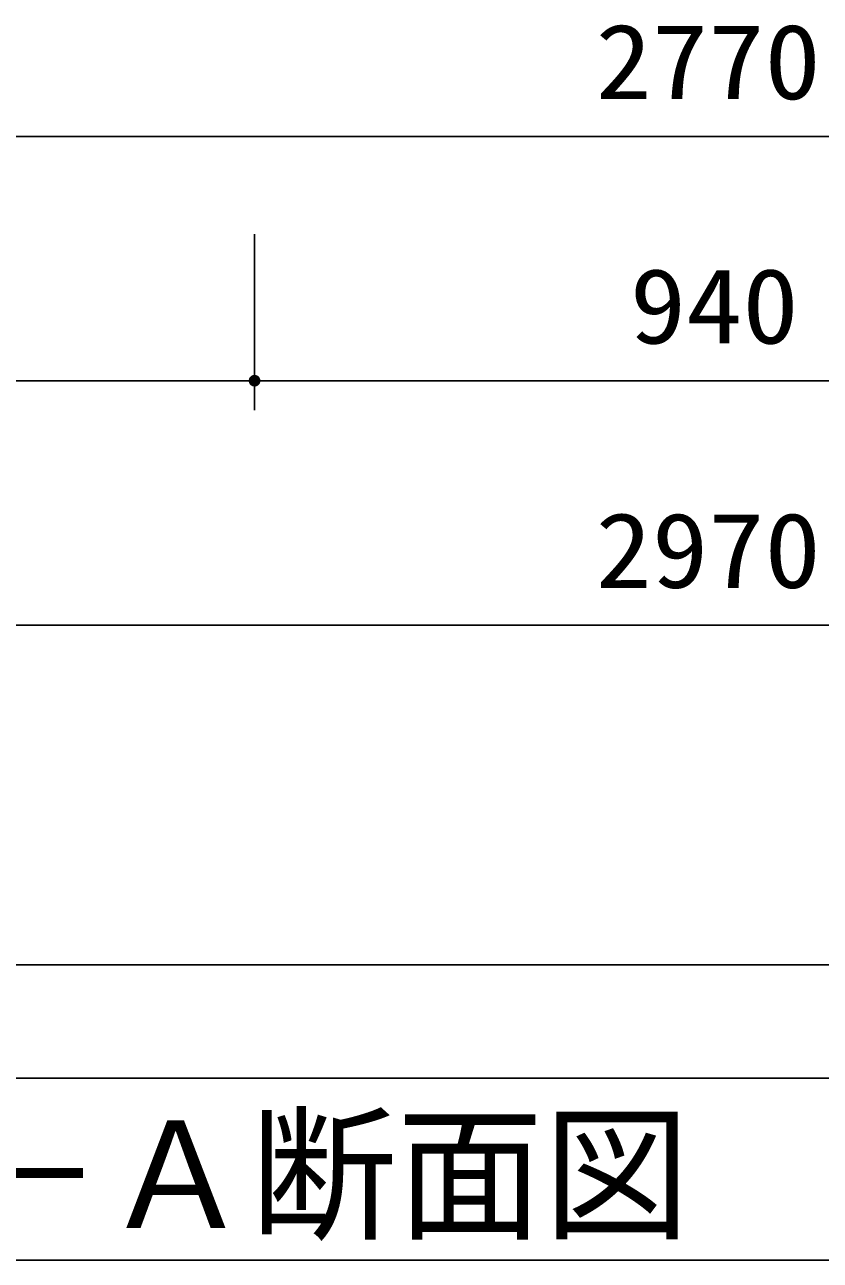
# Model space of a CAD drawing. Units: millimetres, scale not verified. Extents: x -8910 to 8910, y -6308 to 6308.
# Drawn here: x -5541 to -4728, y -4920 to -3655 of the extents above; entities that cross this region are included whole.
import ezdxf
from ezdxf.enums import TextEntityAlignment as Align

# ---------------------------------------------------------------- set-up
doc = ezdxf.new("R2010")
doc.units = ezdxf.units.MM
doc.header["$LTSCALE"] = 30
doc.layers.add('0-3_空気管', color=3, linetype='Continuous', lineweight=25)
doc.layers.add('0-6_製作', color=5, linetype='Continuous', lineweight=25)
doc.styles.add('ＭＳ ゴシック', font='')
doc.styles.get('ＭＳ ゴシック').set_extended_font_data('MS Gothic')

msp = doc.modelspace()

# ---------------------------------------------------------------- linework, layer by layer
at = {"layer": '0-3_空気管'}
msp.add_lwpolyline([(-3812.97, -4733.21), (-5842.3, -4733.21), (-5842.3, -4919.52), (-3812.97, -4919.52)], close=True, dxfattribs=at)
at = {"layer": '0-6_製作', "color": 2}
for p, q in [((-6226.24, -3769.65), (-3456.2, -3769.65)), ((-5306.22, -4049.65), (-5306.22, -3869.65)), ((-6326.24, -4019.65), (-5306.22, -4019.65)), ((-5306.22, -4019.65), (-4366.22, -4019.65)), ((-6326.24, -4269.65), (-3356.2, -4269.65)), ((-6326.24, -4617.37), (-2626.22, -4617.37))]:
    msp.add_line(p, q, dxfattribs=at)
at = {"layer": '0-6_製作'}
for points in [[(-5312.21, -4019.27), (-5306.22, -4019.65), (-5312.22, -4019.65)], [(-5312.22, -4019.65), (-5308.07, -4025.36), (-5312.17, -4020.4)], [(-5312.22, -4019.65), (-5307.34, -4025.54), (-5308.07, -4025.36)], [(-5306.22, -4019.65), (-5307.34, -4025.54), (-5312.22, -4019.65)], [(-5312.11, -4018.53), (-5306.22, -4019.65), (-5312.21, -4019.27)], [(-5311.93, -4017.8), (-5306.22, -4019.65), (-5312.11, -4018.53)], [(-5311.65, -4017.09), (-5306.22, -4019.65), (-5311.93, -4017.8)], [(-5311.29, -4016.43), (-5306.22, -4019.65), (-5311.65, -4017.09)], [(-5310.84, -4015.82), (-5306.22, -4019.65), (-5311.29, -4016.43)], [(-5310.33, -4015.28), (-5306.22, -4019.65), (-5310.84, -4015.82)], [(-5309.75, -4014.8), (-5306.22, -4019.65), (-5310.33, -4015.28)], [(-5309.75, -4014.8), (-5306.22, -4013.65), (-5306.22, -4019.65)], [(-5309.11, -4014.39), (-5306.22, -4013.65), (-5309.75, -4014.8)], [(-5308.43, -4014.07), (-5306.22, -4013.65), (-5309.11, -4014.39)], [(-5307.71, -4013.84), (-5306.22, -4013.65), (-5308.43, -4014.07)], [(-5306.97, -4013.7), (-5306.22, -4013.65), (-5307.71, -4013.84)], [(-5306.22, -4019.65), (-5306.6, -4025.64), (-5307.34, -4025.54)], [(-5306.22, -4019.65), (-5306.22, -4025.65), (-5306.6, -4025.64)], [(-5306.22, -4013.65), (-5300.22, -4019.65), (-5306.22, -4019.65)], [(-5305.84, -4013.66), (-5300.22, -4019.65), (-5306.22, -4013.65)], [(-5306.22, -4019.65), (-5305.47, -4025.6), (-5306.22, -4025.65)], [(-5306.22, -4019.65), (-5304.73, -4025.46), (-5305.47, -4025.6)], [(-5306.22, -4019.65), (-5304.01, -4025.23), (-5304.73, -4025.46)], [(-5306.22, -4019.65), (-5303.33, -4024.91), (-5304.01, -4025.23)], [(-5306.22, -4019.65), (-5302.69, -4024.5), (-5303.33, -4024.91)], [(-5306.22, -4019.65), (-5302.11, -4024.02), (-5302.69, -4024.5)], [(-5300.22, -4019.65), (-5302.11, -4024.02), (-5306.22, -4019.65)], [(-5305.1, -4013.76), (-5300.22, -4019.65), (-5305.84, -4013.66)], [(-5304.37, -4013.94), (-5300.22, -4019.65), (-5305.1, -4013.76)], [(-5304.37, -4013.94), (-5300.27, -4018.9), (-5300.22, -4019.65)], [(-5303.67, -4014.22), (-5300.27, -4018.9), (-5304.37, -4013.94)], [(-5303.67, -4014.22), (-5300.41, -4018.16), (-5300.27, -4018.9)], [(-5303.01, -4014.58), (-5300.41, -4018.16), (-5303.67, -4014.22)], [(-5303.01, -4014.58), (-5300.64, -4017.44), (-5300.41, -4018.16)], [(-5302.4, -4015.03), (-5300.64, -4017.44), (-5303.01, -4014.58)], [(-5302.4, -4015.03), (-5300.96, -4016.76), (-5300.64, -4017.44)], [(-5301.85, -4015.54), (-5300.96, -4016.76), (-5302.4, -4015.03)], [(-5300.22, -4019.65), (-5301.6, -4023.47), (-5302.11, -4024.02)], [(-5301.85, -4015.54), (-5301.37, -4016.12), (-5300.96, -4016.76)], [(-5300.22, -4019.65), (-5301.15, -4022.86), (-5301.6, -4023.47)], [(-5300.22, -4019.65), (-5300.79, -4022.2), (-5301.15, -4022.86)], [(-5300.22, -4019.65), (-5300.51, -4021.5), (-5300.79, -4022.2)], [(-5300.22, -4019.65), (-5300.33, -4020.77), (-5300.51, -4021.5)], [(-5300.22, -4019.65), (-5300.23, -4020.03), (-5300.33, -4020.77)], [(-5312.17, -4020.4), (-5308.77, -4025.08), (-5312.03, -4021.14)], [(-5312.17, -4020.4), (-5308.07, -4025.36), (-5308.77, -4025.08)], [(-5312.03, -4021.14), (-5309.44, -4024.72), (-5311.8, -4021.86)], [(-5312.03, -4021.14), (-5308.77, -4025.08), (-5309.44, -4024.72)], [(-5311.8, -4021.86), (-5310.04, -4024.27), (-5311.48, -4022.54)], [(-5311.8, -4021.86), (-5309.44, -4024.72), (-5310.04, -4024.27)], [(-5311.48, -4022.54), (-5310.59, -4023.76), (-5311.07, -4023.18)], [(-5311.48, -4022.54), (-5310.04, -4024.27), (-5310.59, -4023.76)]]:
    msp.add_solid(points, dxfattribs=at)

# ---------------------------------------------------------------- texts
at = {"layer": '0-3_空気管', "color": 4, "style": 'ＭＳ ゴシック'}
msp.add_text('Ａ－Ａ断面図', height=110, dxfattribs=at).set_placement((-5761.05, -4919.49), align=Align.BOTTOM_LEFT)
at = {"layer": '0-6_製作', "color": 4, "style": 'ＭＳ ゴシック', "width": 1.1}
for s, p in [('2770', (-4957.47, -3754.65)), ('940', (-4922.47, -4004.65)), ('2970', (-4957.47, -4254.65))]:
    msp.add_text(s, height=76.98, dxfattribs=at).set_placement(p, align=Align.BOTTOM_LEFT)

doc.saveas('drawing.dxf')
